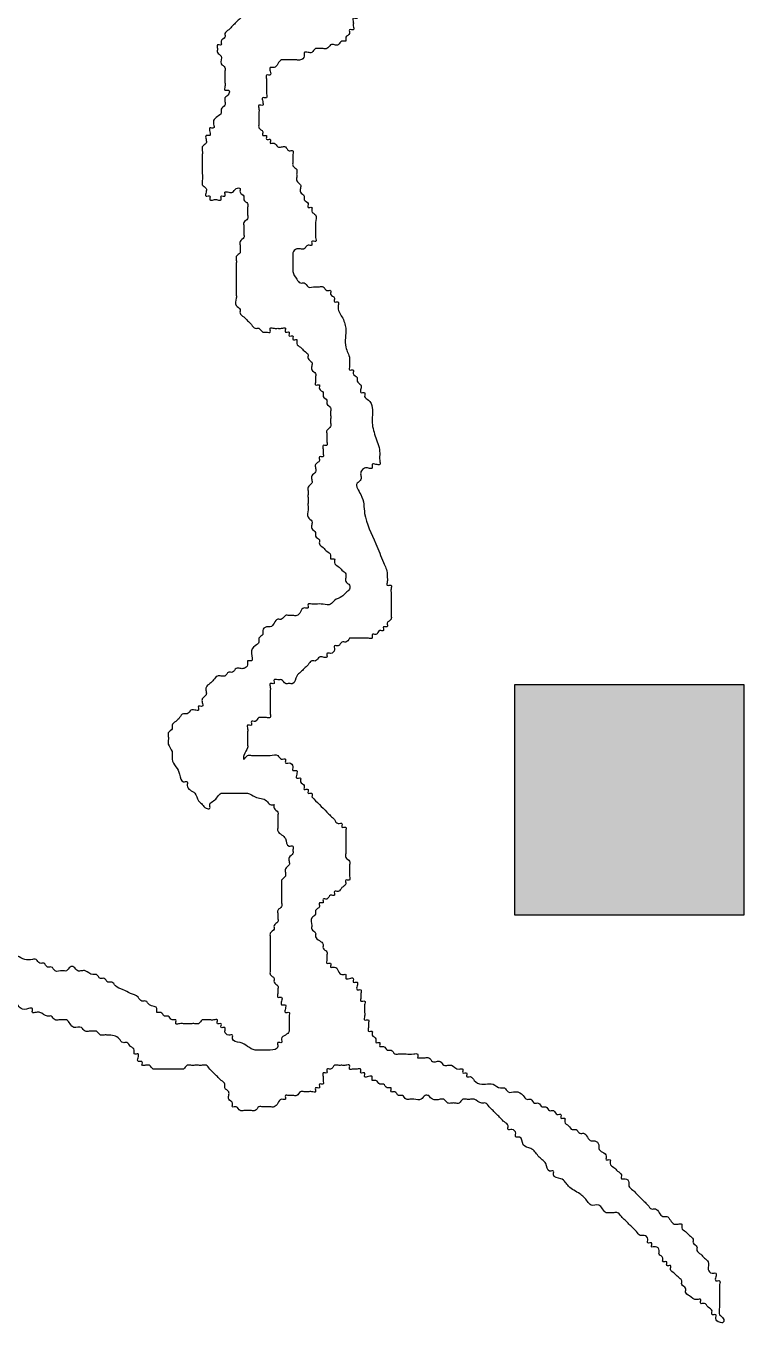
# Model space of a CAD drawing. Header units: metres. Extents: x -400 to 2000400, y -400 to 948520.
# Drawn here: x 1148318 to 1179581, y 230031 to 286464 of the extents above; entities that cross this region are included whole.
import ezdxf

# ---------------------------------------------------------------- set-up
doc = ezdxf.new("R2010")
doc.units = ezdxf.units.M
doc.header["$LTSCALE"] = 1600
doc.layers.add('1', color=7, linetype='Continuous', lineweight=25)
doc.layers.add('2', color=7, linetype='Continuous', lineweight=25)

msp = doc.modelspace()

# ---------------------------------------------------------------- hatches: boundary and pattern name
at = {"layer": '2'}
msp.add_hatch(color=256, dxfattribs=at).paths.add_polyline_path([(1169581, 247793), (1179581, 247793), (1179581, 257793), (1169581, 257793)])

# ---------------------------------------------------------------- linework, layer by layer
at = {"layer": '1'}
for points in [[(1162899, 288108), (1162899, 287943), (1162899, 287779), (1162899, 287615), (1162899, 287450), (1162899, 287286), (1162735, 287121), (1162735, 286957), (1162735, 286792), (1162570, 286792), (1162570, 286628), (1162570, 286464), (1162570, 286299), (1162406, 286299), (1162406, 286135), (1162242, 285970), (1162242, 285806), (1162077, 285806), (1161913, 285641), (1161748, 285641), (1161584, 285641), (1161420, 285477), (1161255, 285477), (1161091, 285477), (1160927, 285477), (1160762, 285313), (1160598, 285313), (1160434, 285313), (1160434, 285148), (1160269, 284984), (1160105, 284984), (1159940, 284984), (1159776, 284984), (1159612, 284984), (1159447, 284984), (1159283, 284819), (1159119, 284655), (1158954, 284655), (1158954, 284490), (1158954, 284326), (1158790, 284326), (1158790, 284162), (1158790, 283997), (1158790, 283833), (1158790, 283668), (1158790, 283504), (1158790, 283339), (1158625, 283339), (1158625, 283175), (1158625, 283011), (1158461, 283011), (1158461, 282846), (1158461, 282682), (1158461, 282517), (1158461, 282353), (1158461, 282188), (1158461, 282024), (1158625, 281860), (1158625, 281695), (1158790, 281695), (1158790, 281531), (1158954, 281531), (1158954, 281366), (1159119, 281366), (1159283, 281202), (1159447, 281202), (1159612, 281202), (1159776, 281037), (1159940, 281037), (1159940, 280873), (1159940, 280708), (1159940, 280544), (1159940, 280380), (1160105, 280215), (1160105, 280051), (1160105, 279886), (1160105, 279722), (1160269, 279557), (1160269, 279393), (1160269, 279229), (1160434, 279064), (1160434, 278900), (1160598, 278735), (1160598, 278571), (1160762, 278571), (1160762, 278406), (1160927, 278242), (1160927, 277913), (1160927, 277584), (1160927, 277420), (1160927, 277255)], [(1159283, 287286), (1159119, 287286), (1158954, 287286), (1158790, 287286), (1158625, 287286), (1158625, 287121), (1158461, 287121), (1158297, 287121), (1158132, 286957), (1157968, 286957), (1157639, 286792), (1157475, 286628), (1157311, 286464), (1157146, 286299), (1156982, 286135), (1156982, 285970), (1156817, 285806), (1156817, 285641), (1156653, 285641), (1156653, 285477), (1156653, 285313), (1156817, 285148), (1156817, 284819), (1156982, 284655), (1156982, 284490), (1156982, 284326), (1156982, 284162), (1156982, 283997), (1156982, 283833), (1156982, 283668), (1157146, 283668), (1157146, 283504), (1156982, 283339), (1156982, 283175), (1156982, 283011), (1156817, 282846), (1156817, 282682), (1156653, 282517), (1156489, 282353), (1156489, 282188), (1156489, 282024), (1156324, 282024), (1156324, 281860), (1156324, 281695), (1156160, 281695), (1156160, 281531), (1156160, 281366), (1155996, 281202), (1155996, 281037), (1155996, 280873), (1155996, 280544), (1155996, 280380), (1155996, 280051), (1155996, 279722), (1155996, 279557), (1156160, 279393), (1156160, 279229), (1156160, 279064), (1156324, 279064), (1156324, 278900), (1156489, 278900), (1156653, 278900), (1156817, 278900), (1156817, 279064), (1156982, 279064), (1156982, 279229), (1157146, 279229), (1157311, 279229), (1157475, 279393), (1157639, 279393), (1157639, 279229), (1157804, 279064), (1157804, 278900), (1157968, 278735), (1157968, 278571), (1157968, 278406), (1157968, 278242), (1157968, 278078), (1157804, 277913), (1157804, 277749), (1157804, 277584), (1157804, 277420), (1157804, 277255), (1157639, 277091), (1157639, 276927), (1157639, 276762), (1157639, 276598), (1157475, 276433), (1157475, 276269), (1157475, 276104), (1157475, 275940)], [(1160927, 277255), (1160927, 277091), (1160762, 277091), (1160762, 276927), (1160598, 276927), (1160434, 276762), (1160269, 276762), (1160105, 276762), (1159940, 276598), (1159940, 276433), (1159940, 276269), (1159940, 275940), (1159940, 275776), (1160105, 275447), (1160269, 275282), (1160434, 275282), (1160598, 275118), (1160927, 275118), (1161091, 275118), (1161255, 275118), (1161420, 274953), (1161584, 274953), (1161584, 274789), (1161748, 274625), (1161748, 274460), (1161913, 274460), (1161913, 274296), (1162077, 273802), (1162242, 273309), (1162242, 272487), (1162406, 271994), (1162406, 271829), (1162406, 271665), (1162406, 271500), (1162570, 271500), (1162570, 271336), (1162735, 271172), (1162735, 271007), (1162899, 270843), (1162899, 270678), (1162899, 270514), (1163063, 270514), (1163063, 270349), (1163228, 270185), (1163392, 269856), (1163392, 269198), (1163556, 268541), (1163721, 267883), (1163721, 267554), (1163721, 267390), (1163556, 267390), (1163392, 267390), (1163392, 267225), (1163228, 267225), (1163063, 267225), (1162899, 267061), (1162899, 266896), (1162899, 266732), (1162735, 266568), (1162899, 266074), (1163063, 265252), (1163556, 263937), (1163885, 263115), (1164050, 262621), (1164050, 262457), (1164050, 262292), (1164050, 262128), (1164214, 262128), (1164214, 261964), (1164214, 261799), (1164214, 261635), (1164214, 261470), (1164214, 261306), (1164214, 261141), (1164214, 260977), (1164214, 260812), (1164214, 260648), (1164050, 260484), (1164050, 260319), (1163885, 260319), (1163885, 260155), (1163721, 260155), (1163556, 259990), (1163392, 259990), (1163392, 259826), (1163228, 259826), (1163063, 259826), (1162899, 259826), (1162735, 259826), (1162570, 259826), (1162406, 259826)], [(1157475, 275940), (1157475, 275611), (1157475, 275282), (1157475, 274789), (1157475, 274625), (1157475, 274296), (1157639, 274131), (1157639, 273967), (1157804, 273802), (1157968, 273638), (1158132, 273474), (1158297, 273309), (1158461, 273309), (1158625, 273145), (1158790, 273145), (1158954, 273145), (1158954, 273309), (1159119, 273309), (1159283, 273309), (1159447, 273309), (1159612, 273309), (1159612, 273145), (1159776, 273145), (1159776, 272980), (1159940, 272980), (1159940, 272816), (1160105, 272816), (1160105, 272651), (1160269, 272487), (1160434, 272323), (1160598, 272158), (1160598, 271994), (1160762, 271829), (1160762, 271665), (1160762, 271500), (1160927, 271336), (1160927, 271172), (1160927, 271007), (1160927, 270843), (1161091, 270843), (1161091, 270678), (1161255, 270514), (1161255, 270349), (1161420, 270185), (1161420, 270021), (1161584, 269856), (1161584, 269692), (1161584, 269527), (1161584, 269363), (1161584, 269198), (1161584, 269034), (1161420, 268870), (1161420, 268705), (1161420, 268541), (1161420, 268376), (1161420, 268212), (1161255, 268212), (1161255, 268047), (1161255, 267883), (1161255, 267719), (1161091, 267719), (1161091, 267554), (1160927, 267390), (1160927, 267225), (1160927, 267061), (1160762, 266896), (1160762, 266732), (1160762, 266568), (1160598, 266403), (1160598, 266239), (1160598, 266074), (1160598, 265910), (1160598, 265745), (1160598, 265581), (1160598, 265417), (1160598, 265088), (1160762, 264923), (1160762, 264759), (1160762, 264594), (1160927, 264430), (1160927, 264266), (1161091, 264101), (1161091, 263937), (1161255, 263772), (1161420, 263608), (1161584, 263443), (1161584, 263279), (1161748, 263279), (1161748, 263115), (1161913, 262950), (1162077, 262786)], [(1162077, 262786), (1162242, 262621), (1162242, 262457), (1162242, 262292), (1162406, 262128), (1162406, 261964), (1162242, 261799), (1162077, 261635), (1161748, 261470), (1161584, 261306), (1161255, 261306), (1160927, 261306), (1160762, 261306), (1160598, 261306), (1160598, 261141), (1160434, 261141), (1160269, 260977), (1160105, 260812), (1159940, 260812), (1159776, 260812), (1159612, 260812), (1159447, 260648), (1159283, 260648), (1159119, 260484), (1158954, 260319), (1158790, 260319), (1158625, 260155), (1158625, 259990), (1158461, 259826), (1158461, 259661), (1158297, 259497), (1158132, 259168), (1158132, 258839), (1157968, 258839), (1157968, 258675), (1157804, 258510), (1157639, 258510), (1157475, 258510), (1157311, 258346), (1157146, 258346), (1156982, 258182), (1156817, 258182), (1156653, 258182), (1156489, 258017), (1156324, 257853), (1156160, 257688), (1156160, 257524), (1156160, 257359), (1155996, 257195), (1155996, 257031), (1155996, 256866), (1155831, 256866), (1155831, 256702), (1155667, 256702), (1155503, 256702), (1155338, 256537), (1155174, 256537), (1155009, 256373), (1154845, 256208), (1154681, 256044), (1154681, 255880), (1154516, 255715), (1154516, 255551), (1154516, 255386), (1154516, 255222), (1154681, 254893), (1154681, 254564), (1154845, 254235), (1155009, 253906), (1155174, 253578), (1155338, 253578), (1155338, 253413), (1155667, 253084), (1155831, 252755), (1155996, 252591), (1156160, 252427), (1156324, 252427), (1156324, 252591), (1156489, 252755), (1156653, 252920), (1156817, 253084), (1156982, 253084), (1157146, 253084), (1157311, 253084), (1157639, 253084), (1157804, 253084), (1157968, 253084), (1158297, 252920), (1158790, 252755), (1158954, 252591), (1159119, 252591)], [(1162406, 259826), (1162242, 259661), (1162077, 259661), (1161913, 259497), (1161748, 259497), (1161748, 259333), (1161584, 259168), (1161420, 259168), (1161420, 259004), (1161255, 259004), (1161091, 259004), (1160927, 258839), (1160762, 258839), (1160598, 258675), (1160434, 258510), (1160269, 258346), (1160105, 258182), (1159940, 257853), (1159776, 257853), (1159612, 257853), (1159447, 258017), (1159283, 258017), (1159119, 258017), (1159119, 257853), (1158954, 257853), (1158954, 257688), (1158954, 257524), (1158954, 257195), (1158954, 256866), (1158954, 256702), (1158954, 256537), (1158954, 256373), (1158790, 256373), (1158625, 256373), (1158461, 256373), (1158297, 256208), (1158132, 256208), (1158132, 256044), (1157968, 256044), (1157968, 255880), (1157968, 255715), (1157968, 255551), (1157968, 255386), (1157968, 255222), (1157968, 255057), (1157804, 254729), (1157804, 254564), (1157968, 254729), (1158132, 254729), (1158461, 254729), (1158625, 254729), (1158790, 254729), (1158954, 254729), (1159283, 254729), (1159447, 254564), (1159612, 254564), (1159612, 254400), (1159776, 254400), (1159940, 254235), (1159940, 254071), (1160105, 254071), (1160105, 253906), (1160105, 253742), (1160269, 253742), (1160269, 253578), (1160434, 253413), (1160434, 253249), (1160598, 253249), (1160598, 253084), (1160762, 253084), (1160762, 252920)], [(1160762, 252920), (1161420, 252262), (1161584, 252098), (1161748, 251933), (1161913, 251769), (1162077, 251769), (1162077, 251604), (1162242, 251604), (1162242, 251440), (1162242, 251276), (1162242, 251111), (1162242, 250947), (1162242, 250782), (1162242, 250618), (1162242, 250453), (1162242, 250289), (1162406, 250125), (1162406, 249960), (1162406, 249796), (1162406, 249631), (1162406, 249467), (1162406, 249302), (1162242, 249302), (1162242, 249138), (1162077, 248974), (1161913, 248809), (1161748, 248809), (1161748, 248645), (1161584, 248645), (1161420, 248480), (1161255, 248480), (1161255, 248316), (1161091, 248316), (1161091, 248151), (1160927, 247987), (1160927, 247823), (1160762, 247658), (1160762, 247329), (1160762, 247165), (1160927, 247000), (1160927, 246836), (1161091, 246672), (1161255, 246507), (1161255, 246343), (1161420, 246178), (1161420, 246014), (1161420, 245849), (1161420, 245685), (1161584, 245685), (1161584, 245521), (1161748, 245521), (1161913, 245356), (1162077, 245192), (1162242, 245192), (1162242, 245027), (1162406, 245027), (1162570, 245027), (1162570, 244863), (1162735, 244863), (1162735, 244698), (1162735, 244534), (1162899, 244534), (1162899, 244370), (1162899, 244205), (1162899, 244041), (1163063, 244041), (1163063, 243876), (1163063, 243712), (1163063, 243547), (1163063, 243383), (1163063, 243219), (1163228, 243219), (1163228, 243054), (1163228, 242890), (1163228, 242725), (1163392, 242725), (1163392, 242561), (1163556, 242396), (1163556, 242232), (1163721, 242232), (1163721, 242068), (1163885, 242068), (1164050, 241903), (1164214, 241903), (1164378, 241739), (1164543, 241739), (1164707, 241739), (1164871, 241739), (1165200, 241739), (1165365, 241739), (1165365, 241574)], [(1159119, 252591), (1159119, 252427), (1159283, 252262), (1159283, 252098), (1159283, 251933), (1159283, 251769), (1159283, 251604), (1159283, 251440), (1159447, 251276), (1159612, 251111), (1159776, 250782), (1159940, 250782), (1159940, 250618), (1159940, 250453), (1159776, 250289), (1159776, 250125), (1159776, 249960), (1159612, 249796), (1159612, 249631), (1159612, 249467), (1159447, 249302), (1159447, 249138), (1159447, 248974), (1159447, 248809), (1159447, 248645), (1159447, 248316), (1159447, 248151), (1159283, 247987), (1159283, 247823), (1159283, 247658), (1159283, 247494), (1159119, 247329), (1159119, 247165), (1158954, 247000), (1158954, 246836), (1158954, 246672), (1158954, 246507), (1158954, 246343), (1158954, 246178), (1158954, 246014), (1158954, 245849), (1158954, 245685), (1158954, 245521), (1158954, 245356), (1158954, 245192), (1159119, 245027), (1159119, 244863), (1159283, 244698), (1159283, 244534), (1159283, 244370), (1159283, 244205), (1159447, 244205), (1159447, 244041), (1159447, 243876), (1159612, 243876), (1159612, 243712), (1159612, 243547), (1159776, 243547), (1159776, 243383), (1159776, 243219), (1159776, 243054), (1159776, 242890), (1159776, 242725), (1159612, 242561), (1159447, 242396), (1159447, 242232), (1159283, 242232), (1159283, 242068), (1158954, 241903), (1158790, 241903), (1158625, 241903), (1158461, 241903), (1158297, 241903), (1157968, 242068), (1157639, 242232), (1157311, 242396), (1157311, 242561), (1157146, 242561), (1156982, 242725), (1156982, 242890), (1156817, 242890), (1156817, 243054), (1156653, 243054), (1156653, 243219), (1156489, 243219), (1156324, 243219), (1156160, 243219), (1155996, 243219), (1155831, 243054), (1155667, 243054), (1155503, 243054)], [(1155503, 243054), (1155174, 243054), (1155009, 243054), (1154845, 243054), (1154845, 243219), (1154681, 243219), (1154516, 243383), (1154352, 243383), (1154188, 243547), (1154023, 243547), (1154023, 243712), (1153694, 243876), (1153530, 244041), (1153366, 244041), (1153201, 244205), (1152873, 244370), (1152544, 244534), (1152215, 244698), (1152051, 244863), (1151886, 244863), (1151722, 245027), (1151558, 245027), (1151393, 245192), (1151229, 245192), (1150900, 245356), (1150736, 245356), (1150572, 245356), (1150407, 245521), (1150243, 245521), (1150078, 245356), (1149914, 245356), (1149585, 245356), (1149421, 245521), (1149257, 245521), (1149092, 245685), (1148928, 245685), (1148763, 245849), (1148599, 245849), (1148270, 245849), (1147942, 246014), (1147613, 246178), (1147449, 246178), (1147284, 246178), (1147120, 246178), (1146791, 246178), (1146627, 246178), (1146462, 246178), (1146298, 246178), (1146134, 246343), (1145969, 246343), (1145805, 246507), (1145641, 246507), (1145641, 246672), (1145476, 246836), (1145312, 247000), (1145312, 247165), (1145147, 247329), (1145147, 247658), (1144983, 247823), (1144983, 247987), (1144983, 248151), (1144819, 248316), (1144819, 248480), (1144819, 248645), (1144654, 248809), (1144654, 248974), (1144490, 249138), (1144326, 249302), (1144161, 249302), (1144161, 249467), (1143997, 249467), (1143832, 249631), (1143668, 249796), (1143668, 250125), (1143504, 250289), (1143504, 250453), (1143832, 250947)], [(1153366, 241245), (1153366, 241410), (1153201, 241410), (1153201, 241574), (1153201, 241739), (1153037, 241739), (1153037, 241903), (1152873, 242068), (1152708, 242232), (1152544, 242232), (1152380, 242396), (1151886, 242561), (1151722, 242561), (1151558, 242561), (1151393, 242725), (1151229, 242725), (1151065, 242725), (1150900, 242725), (1150736, 242890), (1150407, 242890), (1150243, 243054), (1150078, 243219), (1149914, 243219), (1149750, 243219), (1149585, 243219), (1149421, 243383), (1149257, 243383), (1148928, 243547), (1148763, 243547), (1148599, 243547), (1148599, 243712), (1148435, 243712), (1148106, 243712), (1147942, 243876), (1147613, 243876), (1147449, 243876), (1147284, 243876), (1147120, 243876), (1146955, 244041), (1146791, 244041), (1146627, 244041), (1146627, 244205), (1146462, 244205), (1146298, 244370), (1145969, 244534), (1145476, 244534), (1145312, 244698), (1145312, 244534), (1145147, 244534), (1145147, 244370), (1144983, 244370), (1144819, 244205), (1144819, 244041), (1144819, 243876), (1144819, 243712), (1144819, 243547), (1144819, 243383), (1144654, 243219), (1144654, 243054), (1144654, 242890), (1144654, 242725), (1144654, 242561), (1144654, 242396), (1144654, 242232), (1144654, 242068), (1144819, 241903), (1144819, 241739), (1144819, 241574), (1144819, 241410), (1144654, 241245), (1144654, 241081), (1144654, 240916), (1144490, 240752), (1144490, 240588), (1144326, 240588), (1144326, 240423), (1144161, 240259), (1143997, 240094), (1143832, 239930), (1143668, 239765), (1143504, 239765), (1143339, 239601), (1143175, 239437), (1143011, 239272), (1142846, 239272), (1142682, 239108), (1142518, 238943), (1142353, 238779), (1142189, 238614), (1142189, 238450), (1142189, 238286)], [(1165365, 241574), (1165529, 241574), (1165693, 241574), (1165858, 241574), (1166022, 241410), (1166186, 241410), (1166351, 241410), (1166515, 241245), (1166679, 241245), (1166844, 241245), (1167173, 241081), (1167337, 241081), (1167337, 240916), (1167501, 240916), (1167501, 240752), (1167666, 240752), (1167830, 240588), (1168159, 240423), (1168323, 240423), (1168652, 240423), (1168981, 240259), (1169145, 240259), (1169309, 240094), (1169638, 240094), (1169967, 239930), (1170131, 239765), (1170296, 239765), (1170460, 239601), (1170624, 239601), (1170789, 239437), (1170953, 239437), (1171117, 239272), (1171282, 239272), (1171446, 239108), (1171610, 239108), (1171610, 238943), (1171775, 238943), (1171775, 238779), (1171939, 238614), (1172104, 238450), (1172268, 238450), (1172432, 238286), (1172597, 238286), (1172761, 238121), (1172925, 237957), (1173090, 237957), (1173254, 237792), (1173254, 237628), (1173418, 237463), (1173583, 237299), (1173583, 237135), (1173747, 237135), (1173747, 236970), (1173912, 236806), (1174076, 236641), (1174240, 236477), (1174240, 236312), (1174405, 236312), (1174569, 236148), (1174569, 235984), (1174733, 235819), (1174898, 235655), (1175062, 235490), (1175227, 235326), (1175391, 235161), (1175555, 234997), (1175720, 234997), (1175884, 234833), (1176048, 234668), (1176213, 234668), (1176377, 234504), (1176541, 234339), (1176706, 234339), (1176870, 234339), (1176870, 234175), (1177035, 234010), (1177199, 233846), (1177363, 233682), (1177363, 233517), (1177528, 233353), (1177528, 233188), (1177692, 233024), (1177856, 232859), (1178021, 232695), (1178021, 232366), (1178185, 232202), (1178349, 232202), (1178349, 232037), (1178349, 231873), (1178514, 231873), (1178514, 231708)], [(1165858, 239930), (1165693, 239930), (1165529, 239765), (1165200, 239765), (1165036, 239765), (1164871, 239765), (1164707, 239930), (1164543, 239930), (1164378, 240094), (1164214, 240094), (1164214, 240259), (1164050, 240259), (1163885, 240423), (1163721, 240423), (1163556, 240588), (1163392, 240588), (1163392, 240752), (1163228, 240752), (1163063, 240752), (1163063, 240916), (1162899, 240916), (1162899, 241081), (1162735, 241081), (1162570, 241081), (1162406, 241081), (1162406, 241245), (1162242, 241245), (1162077, 241245), (1161913, 241245), (1161748, 241245), (1161584, 241081), (1161420, 241081), (1161420, 240916), (1161255, 240916), (1161255, 240752), (1161255, 240588), (1161255, 240423), (1161091, 240423), (1161091, 240259), (1160927, 240259), (1160927, 240094), (1160762, 240094), (1160598, 240094), (1160434, 240094), (1160269, 240094), (1160105, 239930), (1159940, 239930), (1159776, 239930), (1159612, 239930), (1159612, 239765), (1159447, 239765), (1159283, 239601), (1159119, 239437), (1158954, 239437), (1158790, 239437), (1158625, 239437), (1158461, 239437), (1158297, 239272), (1158132, 239272), (1157968, 239272), (1157804, 239272), (1157639, 239272), (1157475, 239437), (1157311, 239437), (1157311, 239601), (1157146, 239765), (1157146, 239930), (1157146, 240094), (1156982, 240259), (1156982, 240423), (1156817, 240588), (1156653, 240752), (1156489, 240916), (1156324, 241081), (1156160, 241245), (1155996, 241245), (1155831, 241245), (1155667, 241245), (1155503, 241245), (1155338, 241245), (1155174, 241081), (1155009, 241081), (1154845, 241081), (1154681, 241081), (1154352, 241081), (1154188, 241081), (1154023, 241081), (1153859, 241081), (1153694, 241245), (1153530, 241245), (1153366, 241245)], [(1178514, 231708), (1178514, 231544), (1178514, 231380), (1178514, 231215), (1178514, 231051), (1178514, 230886), (1178514, 230722), (1178514, 230393), (1178678, 230229), (1178678, 230064), (1178514, 230064), (1178349, 230229), (1178349, 230393), (1178185, 230393), (1178185, 230557), (1178021, 230722), (1177856, 230886), (1177692, 230886), (1177692, 231051), (1177528, 231051), (1177199, 231215), (1177035, 231380), (1177035, 231544), (1176870, 231708), (1176870, 231873), (1176706, 232037), (1176541, 232202), (1176377, 232366), (1176377, 232531), (1176213, 232531), (1176213, 232695), (1176048, 232695), (1176048, 232859), (1175884, 233024), (1175884, 233188), (1175720, 233353), (1175555, 233353), (1175555, 233517), (1175391, 233517), (1175391, 233682), (1175227, 233846), (1175062, 233846), (1174898, 234010), (1174733, 234175), (1174569, 234339), (1174405, 234504), (1174240, 234668), (1174076, 234833), (1173912, 234833), (1173747, 234833), (1173583, 234833), (1173418, 234997), (1173254, 235161), (1172925, 235161), (1172761, 235326), (1172432, 235655), (1171939, 235984), (1171610, 236312), (1171282, 236477), (1171282, 236641), (1171117, 236641), (1170953, 236970), (1170789, 237135), (1170624, 237299), (1170296, 237628), (1169967, 237792), (1169802, 238121), (1169638, 238121), (1169638, 238286), (1169474, 238450), (1169309, 238450), (1169309, 238614), (1169145, 238779), (1168981, 238943), (1168816, 239108), (1168652, 239272), (1168487, 239437), (1168323, 239601), (1168159, 239601), (1167830, 239765), (1167666, 239765), (1167501, 239765), (1167337, 239765), (1167173, 239601), (1167008, 239601), (1166844, 239601), (1166679, 239601), (1166515, 239765), (1166351, 239765), (1166022, 239765), (1165858, 239930)]]:
    msp.add_spline(points, degree=3, dxfattribs=at)
at = {"layer": '2'}
msp.add_lwpolyline([(1169581, 247793), (1179581, 247793), (1179581, 257793), (1169581, 257793)], close=True, dxfattribs=at)

doc.saveas('drawing.dxf')
